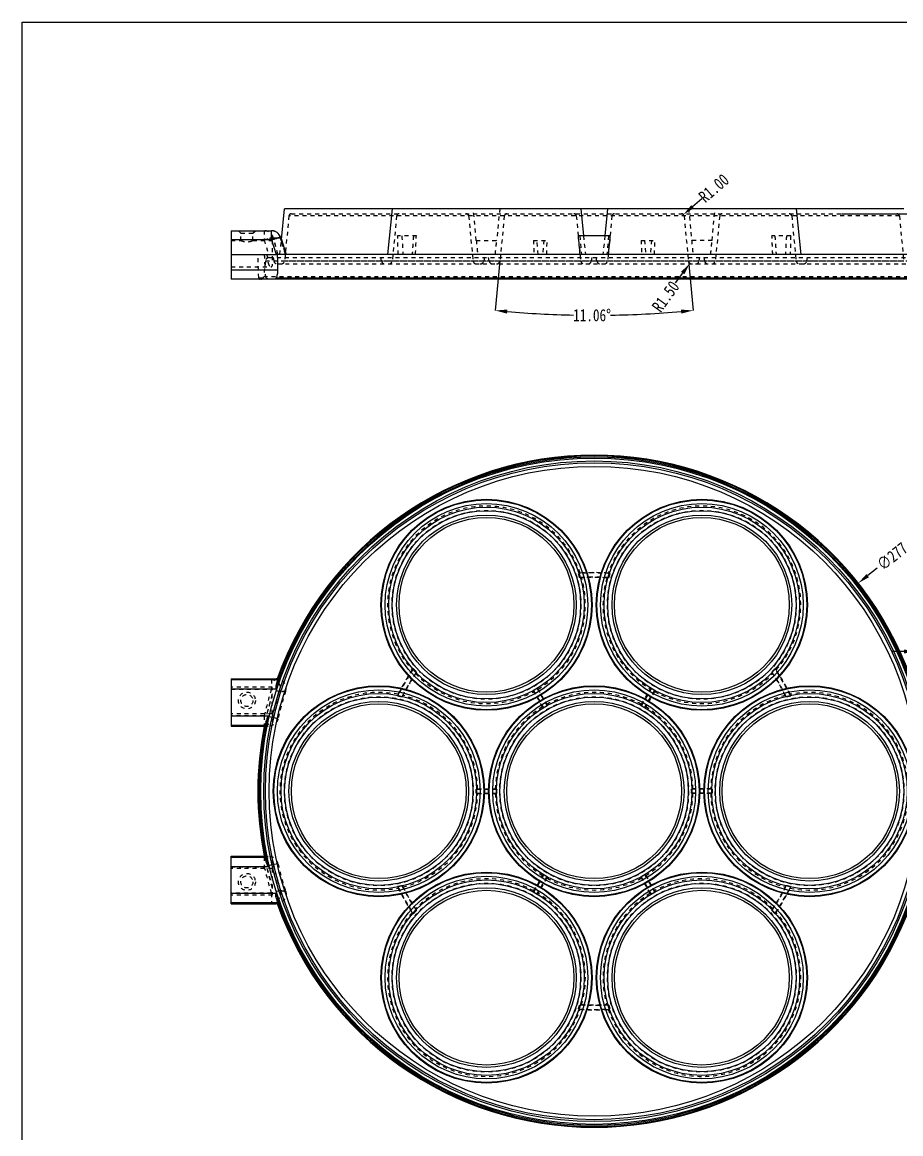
# Model space of a CAD drawing. Header units: millimetres. Extents: x -2414 to 10498, y -2238 to 649.
# Drawn here: x 872.4 to 1235.4, y -41.3 to 418.3 of the extents above; entities that cross this region are included whole.
import ezdxf

# ---------------------------------------------------------------- set-up
doc = ezdxf.new("R2010")
doc.units = ezdxf.units.MM
doc.header["$LTSCALE"] = 16.335
doc.header["$PDMODE"] = 3
doc.header["$PDSIZE"] = 0.3125
doc.linetypes.add('HIDDEN', pattern=[0.2, 0.1, -0.1])
doc.layers.get('0').update_dxf_attribs({"linetype": 'CONTINUOUS'})
doc.layers.get('Defpoints').update_dxf_attribs({"linetype": 'CONTINUOUS'})
doc.layers.add('DEFAULT_2', color=8, linetype='HIDDEN')
doc.styles.get("Standard").update_dxf_attribs({"font": 'txt', "width": 0.8})
doc.dimstyles.new('01', dxfattribs={"dimtxt": 5, "dimasz": 5, "dimexe": 0, "dimexo": 0, "dimgap": 0, "dimtad": 0, "dimzin": 0, "dimdsep": 46, "dimtxsty": 'Standard', "dimcen": 0, "dimclrd": 4, "dimclre": 4, "dimclrt": 6, "dimazin": 0, "dimtfac": 1, "dimtofl": 0, "dimtmove": 0, "dimatfit": 3, "dimfxl": 0, "dimtolj": 1, "dimtzin": 0, "dimarcsym": 0})

# ---------------------------------------------------------------- blocks, each defined once
blk = doc.blocks.new('*D62')
at = {"color": 4, "linetype": 'ByBlock', "lineweight": -2, "transparency": 16777216}
blk.add_line((1225.69, 192.59), (1221.77, 189.5), dxfattribs=at)
at = {"color": 4, "linetype": 'ByBlock', "transparency": 16777216}
blk.add_solid([(1221.25, 190.15), (1222.28, 188.84), (1217.84, 186.4)], dxfattribs=at)
at = {"layer": 'Defpoints', "color": 0, "linetype": 'ByBlock', "transparency": 16777216}
for p in [(1217.84, 186.4), (999.58, 14.33)]:
    blk.add_point(p, dxfattribs=at)
at = {"color": 6, "linetype": 'ByBlock', "transparency": 16777216, "insert": (1235.11, 200.02), "char_height": 5, "attachment_point": 5, "rotation": 38.2529}
blk.add_mtext('\\A1;∅277.93', dxfattribs=at)
blk = doc.blocks.new('*D162')
at = {"color": 4, "linetype": 'ByBlock', "lineweight": -2, "transparency": 16777216}
for p, q in [((1269.51, 344.13), (1269.51, 349.13)), ((1210.89, 339.13), (1269.51, 339.13)), ((1258.71, 312.13), (1269.51, 312.13)), ((1269.51, 307.13), (1269.51, 302.13))]:
    blk.add_line(p, q, dxfattribs=at)
at = {"color": 4, "linetype": 'ByBlock', "transparency": 16777216}
for points in [[(1268.68, 344.13), (1270.35, 344.13), (1269.51, 339.13)], [(1268.68, 307.13), (1270.35, 307.13), (1269.51, 312.13)]]:
    blk.add_solid(points, dxfattribs=at)
at = {"layer": 'Defpoints', "color": 0, "linetype": 'ByBlock', "transparency": 16777216}
for p in [(1210.89, 339.13), (1258.71, 312.13), (1269.51, 312.13)]:
    blk.add_point(p, dxfattribs=at)
at = {"color": 6, "linetype": 'ByBlock', "transparency": 16777216, "insert": (1269.51, 321.72), "char_height": 5, "attachment_point": 5, "rotation": 90}
blk.add_mtext('\\A1;27.00', dxfattribs=at)
blk = doc.blocks.new('*D177')
at = {"color": 4, "linetype": 'ByBlock', "lineweight": -2, "transparency": 16777216}
for p, q in [((1069.79, 319.73), (1067.8, 299.13)), ((1147.63, 319.73), (1149.62, 299.13))]:
    blk.add_line(p, q, dxfattribs=at)
for start, end in [(265.1456, 268.8506), (270.9197, 274.8544)]:
    blk.add_arc((1108.71, 721.77), 424.61, start, end, dxfattribs=at)
at = {"color": 4, "linetype": 'ByBlock', "transparency": 16777216}
for points in [[(1072.7, 297.85), (1072.86, 299.51), (1067.8, 299.13)], [(1144.57, 299.51), (1144.72, 297.85), (1149.62, 299.13)]]:
    blk.add_solid(points, dxfattribs=at)
at = {"layer": 'Defpoints', "color": 0, "linetype": 'ByBlock', "transparency": 16777216}
for p in [(1071.58, 338.22), (1145.84, 338.22), (1069.79, 319.73), (1147.63, 319.73), (1122.37, 297.38)]:
    blk.add_point(p, dxfattribs=at)
at = {"color": 6, "linetype": 'ByBlock', "transparency": 16777216, "insert": (1107.86, 297.16), "char_height": 5, "attachment_point": 5, "rotation": 359.8851}
blk.add_mtext('\\A1;11.06\\M+5A1E3', dxfattribs=at)
blk = doc.blocks.new('*D178')
at = {"color": 4, "linetype": 'ByBlock', "lineweight": -2, "transparency": 16777216}
blk.add_line((1142.37, 310.57), (1145.31, 314.61), dxfattribs=at)
at = {"color": 4, "linetype": 'ByBlock', "transparency": 16777216}
blk.add_solid([(1144.63, 315.1), (1145.98, 314.13), (1148.24, 318.66)], dxfattribs=at)
at = {"layer": 'Defpoints', "color": 0, "linetype": 'ByBlock', "transparency": 16777216}
for p in [(1148.24, 318.66), (1149.12, 319.88)]:
    blk.add_point(p, dxfattribs=at)
at = {"color": 6, "linetype": 'ByBlock', "transparency": 16777216, "insert": (1138.26, 304.9), "char_height": 5, "attachment_point": 5, "rotation": 54.046}
blk.add_mtext('\\A1;R1.50', dxfattribs=at)
blk = doc.blocks.new('*D179')
at = {"color": 4, "linetype": 'ByBlock', "lineweight": -2, "transparency": 16777216}
blk.add_line((1153.15, 345.34), (1149.37, 342.06), dxfattribs=at)
at = {"color": 4, "linetype": 'ByBlock', "transparency": 16777216}
blk.add_solid([(1148.83, 342.69), (1149.92, 341.43), (1145.6, 338.78)], dxfattribs=at)
at = {"layer": 'Defpoints', "color": 0, "linetype": 'ByBlock', "transparency": 16777216}
for p in [(1144.84, 338.13), (1145.6, 338.78)]:
    blk.add_point(p, dxfattribs=at)
at = {"color": 6, "linetype": 'ByBlock', "transparency": 16777216, "insert": (1158.18, 349.71), "char_height": 5, "attachment_point": 5, "rotation": 40.9915}
blk.add_mtext('\\A1;R1.00', dxfattribs=at)
blk = doc.blocks.new('*D183')
at = {"color": 4, "linetype": 'ByBlock', "lineweight": -2, "transparency": 16777216}
for p, q in [((1236.71, 158.13), (1231.71, 158.13)), ((1241.71, 143.36), (1241.71, 158.13)), ((1258.71, 140.45), (1258.71, 158.13)), ((1263.71, 158.13), (1268.71, 158.13))]:
    blk.add_line(p, q, dxfattribs=at)
at = {"color": 4, "linetype": 'ByBlock', "transparency": 16777216}
for points in [[(1236.71, 158.96), (1236.71, 157.29), (1241.71, 158.13)], [(1263.71, 158.96), (1263.71, 157.29), (1258.71, 158.13)]]:
    blk.add_solid(points, dxfattribs=at)
at = {"layer": 'Defpoints', "color": 0, "linetype": 'ByBlock', "transparency": 16777216}
for p in [(1241.71, 158.13), (1241.71, 143.36), (1258.71, 140.45)]:
    blk.add_point(p, dxfattribs=at)
at = {"color": 6, "linetype": 'ByBlock', "transparency": 16777216, "insert": (1250.75, 158.13), "char_height": 5, "attachment_point": 5}
blk.add_mtext('\\A1;17.00', dxfattribs=at)

msp = doc.modelspace()

# ---------------------------------------------------------------- linework, layer by layer
at = {"color": 7, "linetype": 'Continuous'}
for p, q in [((979.448, 328.444), (980.684, 341.216)), ((1236.74, 341.216), (980.684, 341.216)), ((1025.184, 341.216), (1023.355, 322.326)), ((1103.24, 341.216), (1104.33, 329.956)), ((1114.184, 341.216), (1113.094, 329.956)), ((1192.24, 341.216), (1194.068, 322.326)), ((958.712, 332.126), (958.712, 312.126)), ((958.712, 332.126), (975.352, 332.126)), ((975.352, 328.335), (975.352, 332.126)), ((975.352, 328.335), (958.712, 328.335)), ((975.352, 328.335), (977.261, 322.326)), ((979.163, 329.338), (981.393, 322.326)), ((1115.235, 329.956), (1102.189, 329.956)), ((958.712, 322.326), (977.261, 322.326)), ((1239.675, 322.326), (977.748, 322.326)), ((977.748, 322.326), (977.762, 322.12)), ((958.712, 315.917), (977.877, 315.917)), ((977.28, 312.609), (1240.144, 312.609)), ((1258.712, 312.126), (958.712, 312.126)), ((958.712, 146.864), (958.712, 127.264)), ((958.712, 146.864), (977.261, 146.864)), ((958.712, 146.528), (977.877, 146.528)), ((977.181, 142.533), (958.712, 142.533)), ((958.712, 131.594), (974.163, 131.594)), ((972.671, 127.6), (958.712, 127.6)), ((958.712, 127.264), (972.376, 127.264)), ((958.712, 53.864), (958.712, 73.464)), ((958.712, 73.464), (972.376, 73.464)), ((958.712, 73.128), (972.671, 73.128)), ((974.163, 69.133), (958.712, 69.133)), ((958.712, 58.194), (977.181, 58.194)), ((977.877, 54.2), (958.712, 54.2)), ((958.712, 53.864), (977.261, 53.864))]:
    msp.add_line(p, q, dxfattribs=at)
msp.add_lwpolyline([(872.368, 418.327), (1462.194, 418.327), (1462.194, -151.968), (872.368, -151.968)], close=True)
for centre, radius in [((1108.712, 100.364), 137.755), ((1108.712, 100.364), 136.563), ((1108.712, 100.364), 135.822), ((1108.712, 100.364), 134.331), ((1064.212, 177.44), 43.615), ((1064.212, 177.44), 43.366), ((1153.212, 177.44), 43.615), ((1153.212, 177.44), 43.366), ((1064.212, 177.44), 41.889), ((1064.212, 177.44), 40.41), ((1064.212, 177.44), 38.917), ((1153.212, 177.44), 41.889), ((1153.212, 177.44), 40.41), ((1153.212, 177.44), 38.917), ((1064.212, 177.44), 37.127), ((1064.212, 177.44), 36.132), ((1153.212, 177.44), 37.127), ((1153.212, 177.44), 36.132), ((1019.712, 100.364), 43.615), ((1019.712, 100.364), 43.366), ((1108.712, 100.364), 43.615), ((1108.712, 100.364), 43.366), ((1197.712, 100.364), 43.615), ((1197.712, 100.364), 43.366), ((1019.712, 100.364), 41.889), ((1019.712, 100.364), 40.41), ((1019.712, 100.364), 38.917), ((1108.712, 100.364), 41.889), ((1108.712, 100.364), 40.41), ((1108.712, 100.364), 38.917), ((1197.712, 100.364), 41.889), ((1197.712, 100.364), 40.41), ((1197.712, 100.364), 38.917), ((1019.712, 100.364), 37.127), ((1019.712, 100.364), 36.132), ((1108.712, 100.364), 37.127), ((1108.712, 100.364), 36.132), ((1197.712, 100.364), 37.127), ((1197.712, 100.364), 36.132), ((1064.212, 23.288), 43.615), ((1064.212, 23.288), 43.366), ((1064.212, 23.288), 41.889), ((1153.212, 23.288), 43.615), ((1153.212, 23.288), 43.366), ((1153.212, 23.288), 41.889), ((1064.212, 23.288), 40.41), ((1064.212, 23.288), 38.917), ((1064.212, 23.288), 37.127), ((1153.212, 23.288), 40.41), ((1153.212, 23.288), 38.917), ((1153.212, 23.288), 37.127), ((1064.212, 23.288), 36.132), ((1153.212, 23.288), 36.132)]:
    msp.add_circle(centre, radius, dxfattribs=at)
for centre, radius, start, end in [((975.351, 328.126), 4, 17.63566, 89.99953), ((1108.712, 100.364), 138.965, 19.53744, 160.46256), ((1108.712, 100.364), 138.125, 17.77616, 162.22384), ((1108.712, 100.364), 138.625, 18.53826, 161.46174), ((1108.712, 100.364), 138.625, 167.78695, 192.21305), ((1108.712, 100.364), 138.125, 166.93233, 193.06767), ((1108.712, 100.364), 138.965, 168.83853, 191.16147), ((1108.712, 100.364), 138.125, 197.77616, 342.22384), ((1108.712, 100.364), 138.625, 198.53826, 341.46174), ((1108.712, 100.364), 138.965, 199.53744, 340.46256)]:
    msp.add_arc(centre, radius, start, end, dxfattribs=at)
for centre, major_axis, ratio, start_param, end_param in [((1108.712, 1904.254), (0, 3705.684), 0.0390783, -4.2712741, -4.269422), ((1108.712, 229.769), (0, 194.207), 0.7456588, -4.2712741, -4.269422), ((1108.712, -87.654), (0, 282.17), 0.7456588, 0.7030855, 0.7049246), ((1108.712, 288.382), (0, 282.17), 0.7456588, -3.8465172, -3.8446781), ((1108.712, -29.042), (0, 194.207), 0.7456588, 1.1278294, 1.1296814)]:
    msp.add_ellipse(centre, major_axis=major_axis, ratio=ratio, start_param=start_param, end_param=end_param, dxfattribs=at)
for points, knots in [([(975.352, 328.335), (975.596, 328.413), (976.077, 328.563), (976.777, 328.773), (977.423, 328.959), (977.991, 329.114), (978.406, 329.219), (978.683, 329.283), (978.845, 329.316), (978.973, 329.339), (979.07, 329.35), (979.126, 329.353), (979.161, 329.344), (979.164, 329.336)], [0, 0, 0, 0, 0.1949021, 0.3821865, 0.5542478, 0.7049485, 0.8286858, 0.8789253, 0.9208124, 0.9539405, 0.9780643, 0.9931656, 1, 1, 1, 1]), ([(977.28, 312.609), (977.242, 312.543), (977.187, 312.429), (977.154, 312.267), (977.149, 312.182), (977.168, 312.126), (977.181, 312.126)], [0, 0, 0, 0, 0.441112, 0.7452396, 0.9260221, 1, 1, 1, 1]), ([(977.877, 315.917), (977.889, 315.267), (977.832, 314.341), (977.569, 313.241), (977.386, 312.792), (977.28, 312.609)], [0, 0, 0, 0, 0.5752187, 0.8121606, 1, 1, 1, 1]), ([(977.28, 144.438), (977.187, 144.144), (977.133, 143.497), (977.164, 142.862), (977.181, 142.533)], [0, 0, 0, 0, 0.4840562, 1, 1, 1, 1]), ([(977.762, 146.853), (977.724, 146.854), (977.557, 146.86), (977.39, 146.864), (977.261, 146.864)], [0, 0, 0, 0, 0.2278782, 1, 1, 1, 1]), ([(977.877, 146.528), (977.879, 146.521), (977.878, 146.5), (977.871, 146.438), (977.844, 146.319), (977.795, 146.132), (977.725, 145.885), (977.636, 145.586), (977.487, 145.097), (977.365, 144.709), (977.28, 144.438)], [0, 0, 0, 0, 0.0101212, 0.0279752, 0.0872017, 0.1770271, 0.2954365, 0.4399964, 0.6078349, 1, 1, 1, 1]), ([(973.224, 129.69), (973.159, 129.416), (973.067, 129.025), (972.946, 128.535), (972.87, 128.236), (972.804, 127.991), (972.752, 127.804), (972.709, 127.681), (972.685, 127.617), (972.671, 127.6)], [0, 0, 0, 0, 0.3901707, 0.556582, 0.6998628, 0.8176312, 0.9078731, 0.9689247, 1, 1, 1, 1]), ([(974.163, 131.594), (973.977, 131.281), (973.7, 130.815), (973.384, 130.179), (973.263, 129.853), (973.224, 129.69)], [0, 0, 0, 0, 0.5136809, 0.7628288, 1, 1, 1, 1]), ([(973.224, 71.038), (973.159, 71.312), (973.067, 71.702), (972.946, 72.193), (972.87, 72.492), (972.805, 72.736), (972.752, 72.924), (972.709, 73.046), (972.685, 73.111), (972.671, 73.128)], [0, 0, 0, 0, 0.3901016, 0.5564818, 0.6997748, 0.8175657, 0.9078298, 0.9689067, 1, 1, 1, 1]), ([(974.163, 69.133), (973.977, 69.447), (973.699, 69.913), (973.384, 70.549), (973.263, 70.874), (973.224, 71.038)], [0, 0, 0, 0, 0.5136806, 0.7628288, 1, 1, 1, 1]), ([(977.28, 56.29), (977.187, 56.584), (977.133, 57.231), (977.164, 57.866), (977.181, 58.194)], [0, 0, 0, 0, 0.4840504, 1, 1, 1, 1]), ([(977.28, 56.29), (977.365, 56.018), (977.487, 55.631), (977.636, 55.142), (977.725, 54.842), (977.795, 54.596), (977.844, 54.409), (977.871, 54.29), (977.878, 54.228), (977.879, 54.207), (977.877, 54.2)], [0, 0, 0, 0, 0.3921578, 0.5599924, 0.7045525, 0.8229649, 0.9127943, 0.972023, 0.9898783, 1, 1, 1, 1]), ([(977.762, 53.875), (977.724, 53.873), (977.557, 53.867), (977.39, 53.864), (977.261, 53.864)], [0, 0, 0, 0, 0.2278773, 1, 1, 1, 1])]:
    msp.add_open_spline(points, degree=3, knots=knots, dxfattribs=at)
for points in [[(1102.907, 322.326), (1102.667, 324.869), (1102.428, 327.413), (1102.189, 329.956)], [(1115.235, 329.956), (1114.996, 327.413), (1114.756, 324.869), (1114.517, 322.326)], [(977.427, 322.299), (977.374, 322.316), (977.317, 322.326), (977.261, 322.326)], [(977.762, 322.12), (977.66, 322.195), (977.548, 322.262), (977.427, 322.299)]]:
    msp.add_open_spline(points, degree=3, dxfattribs=at)
at = {"layer": 'DEFAULT_2', "color": 8, "linetype": 'HIDDEN'}
for p, q in [((1060.007, 328.126), (1058.74, 341.216)), ((1069.684, 341.216), (1068.417, 328.126)), ((1147.74, 341.216), (1149.007, 328.126)), ((1157.417, 328.126), (1158.684, 341.216)), ((982.584, 338.222), (980.795, 319.731)), ((1234.839, 338.222), (982.584, 338.222)), ((983.58, 339.126), (1233.844, 339.126)), ((1027.084, 338.222), (1025.295, 319.731)), ((1056.839, 338.222), (1058.629, 319.731)), ((1071.584, 338.222), (1069.795, 319.731)), ((1101.339, 338.222), (1103.129, 319.731)), ((1116.084, 338.222), (1114.295, 319.731)), ((1145.839, 338.222), (1147.629, 319.731)), ((1160.584, 338.222), (1158.795, 319.731)), ((1190.339, 338.222), (1192.129, 319.731)), ((1234.839, 338.222), (1236.629, 319.731)), ((962.712, 331.126), (961.712, 332.126)), ((962.712, 328.126), (962.712, 331.126)), ((962.712, 331.126), (967.712, 331.126)), ((967.712, 331.126), (968.712, 332.126)), ((967.712, 328.126), (967.712, 331.126)), ((972.363, 332.126), (972.363, 328.335)), ((958.712, 328.126), (962.712, 328.126)), ((967.712, 328.126), (975.712, 328.126)), ((972.363, 328.335), (974.059, 322.326)), ((975.712, 328.125), (975.712, 317.586)), ((978.058, 322.326), (976.111, 329.229)), ((976.111, 329.229), (979.017, 329.229)), ((978.036, 322.407), (976.111, 329.229)), ((978.855, 322.326), (979.448, 328.444)), ((979.164, 329.336), (979.017, 329.229)), ((979.017, 329.229), (979.405, 328.004)), ((1035.23, 329.956), (1027.503, 329.956)), ((1059.999, 328.126), (1068.425, 328.126)), ((1083.655, 328.126), (1089.268, 328.126)), ((1083.655, 328.126), (1083.759, 322.326)), ((1085.509, 322.326), (1085.055, 328.126)), ((1087.869, 328.126), (1087.415, 322.326)), ((1089.165, 322.326), (1089.268, 328.126)), ((1102.726, 329.956), (1103.518, 322.326)), ((1104.33, 329.956), (1105.068, 322.326)), ((1113.094, 329.956), (1112.355, 322.326)), ((1114.698, 329.956), (1113.905, 322.326)), ((1128.155, 328.126), (1133.768, 328.126)), ((1128.155, 328.126), (1128.259, 322.326)), ((1129.555, 328.126), (1130.009, 322.326)), ((1132.369, 328.126), (1131.915, 322.326)), ((1133.665, 322.326), (1133.768, 328.126)), ((1157.425, 328.126), (1148.999, 328.126)), ((1189.92, 329.956), (1182.194, 329.956)), ((970.087, 312.609), (969.747, 322.326)), ((977.748, 322.326), (977.261, 322.326)), ((978.058, 322.326), (978.036, 322.407)), ((972.89, 319.696), (972.149, 313.19)), ((972.89, 319.696), (1244.534, 319.696)), ((974.382, 321.026), (1243.043, 321.026)), ((976.097, 321.026), (976.346, 319.616)), ((976.346, 319.616), (1241.078, 319.616)), ((977.823, 318.376), (1239.601, 318.376)), ((980.795, 319.731), (1236.629, 319.731)), ((1020.846, 319.616), (1020.597, 321.026)), ((1063.327, 321.026), (1063.078, 319.616)), ((1065.346, 319.616), (1065.097, 321.026)), ((1107.578, 319.616), (1107.827, 321.026)), ((1109.846, 319.616), (1109.597, 321.026)), ((1152.078, 319.616), (1152.327, 321.026)), ((1154.097, 321.026), (1154.346, 319.616)), ((1196.578, 319.616), (1196.827, 321.026)), ((958.712, 317.126), (975.091, 317.126)), ((970.087, 312.609), (973.224, 312.609)), ((972.149, 313.19), (1245.275, 313.19)), ((975.352, 146.549), (958.712, 146.549)), ((975.712, 143.364), (958.712, 143.364)), ((958.712, 142.554), (975.352, 142.554)), ((975.352, 146.549), (977.261, 146.864)), ((975.352, 146.549), (975.352, 142.554)), ((979.017, 141.395), (975.352, 142.554)), ((975.712, 132.364), (975.712, 143.364)), ((1085.055, 142.955), (1089.268, 135.657)), ((1085.055, 142.955), (1085.509, 142.573)), ((1085.509, 142.573), (1089.165, 136.241)), ((1132.369, 142.955), (1128.155, 135.657)), ((1128.259, 136.241), (1131.915, 142.573)), ((1131.915, 142.573), (1132.369, 142.955)), ((1087.869, 134.849), (1083.655, 142.147)), ((1083.759, 141.563), (1083.655, 142.147)), ((1087.415, 135.23), (1083.759, 141.563)), ((1129.555, 134.849), (1133.768, 142.147)), ((1133.665, 141.563), (1130.009, 135.23)), ((1133.768, 142.147), (1133.665, 141.563)), ((1087.869, 134.849), (1087.415, 135.23)), ((1089.165, 136.241), (1089.268, 135.657)), ((1128.155, 135.657), (1128.259, 136.241)), ((1130.009, 135.23), (1129.555, 134.849)), ((975.712, 132.364), (958.712, 132.364)), ((972.363, 131.573), (958.712, 131.573)), ((972.363, 131.573), (972.363, 127.579)), ((976.111, 130.715), (972.363, 131.573)), ((978.058, 130.351), (976.111, 130.715)), ((958.712, 127.579), (972.363, 127.579)), ((974.059, 127.264), (972.363, 127.579)), ((972.376, 127.264), (974.059, 127.264)), ((1059.999, 101.172), (1060.556, 101.374)), ((1059.999, 101.172), (1068.425, 101.172)), ((1060.556, 101.374), (1067.868, 101.374)), ((1067.868, 101.374), (1068.425, 101.172)), ((1148.999, 101.172), (1149.556, 101.374)), ((1157.425, 101.172), (1148.999, 101.172)), ((1156.868, 101.374), (1149.556, 101.374)), ((1156.868, 101.374), (1157.425, 101.172)), ((1059.999, 99.556), (1068.425, 99.556)), ((1060.556, 99.353), (1059.999, 99.556)), ((1060.556, 99.353), (1067.868, 99.353)), ((1068.425, 99.556), (1067.868, 99.353)), ((1157.425, 99.556), (1148.999, 99.556)), ((1149.556, 99.353), (1148.999, 99.556)), ((1156.868, 99.353), (1149.556, 99.353)), ((1157.425, 99.556), (1156.868, 99.353)), ((972.363, 73.149), (958.712, 73.149)), ((958.712, 69.154), (972.363, 69.154)), ((972.363, 73.149), (974.059, 73.464)), ((972.363, 73.149), (972.363, 69.154)), ((976.111, 70.012), (972.363, 69.154)), ((972.376, 73.464), (974.059, 73.464)), ((978.058, 70.376), (976.111, 70.012)), ((975.712, 68.356), (958.712, 68.364)), ((975.712, 68.356), (975.712, 57.364)), ((1087.869, 65.878), (1083.655, 58.581)), ((1083.759, 59.165), (1087.415, 65.497)), ((1085.055, 57.773), (1089.268, 65.07)), ((1089.165, 64.487), (1085.509, 58.154)), ((1087.415, 65.497), (1087.869, 65.878)), ((1089.268, 65.07), (1089.165, 64.487)), ((1132.369, 57.773), (1128.155, 65.07)), ((1128.259, 64.487), (1128.155, 65.07)), ((1131.915, 58.154), (1128.259, 64.487)), ((1129.555, 65.878), (1133.768, 58.581)), ((1129.555, 65.878), (1130.009, 65.497)), ((1130.009, 65.497), (1133.665, 59.165)), ((975.352, 58.173), (958.712, 58.173)), ((975.712, 57.364), (958.712, 57.364)), ((979.017, 59.333), (975.352, 58.173)), ((975.352, 58.173), (975.352, 54.179)), ((1083.655, 58.581), (1083.759, 59.165)), ((1085.509, 58.154), (1085.055, 57.773)), ((1132.369, 57.773), (1131.915, 58.154)), ((1133.665, 59.165), (1133.768, 58.581)), ((958.712, 54.179), (975.352, 54.179)), ((977.261, 53.864), (975.352, 54.179))]:
    msp.add_line(p, q, dxfattribs=at)
for centre, radius in [((1064.212, 177.44), 39.028), ((1153.212, 177.44), 39.028), ((965.212, 137.864), 3.5), ((965.212, 137.864), 2.5), ((1019.712, 100.364), 39.028), ((1108.712, 100.364), 39.028), ((1197.712, 100.364), 39.028), ((965.212, 62.864), 3.5), ((965.212, 62.864), 2.5), ((1064.212, 23.288), 39.028), ((1153.212, 23.288), 39.028)]:
    msp.add_circle(centre, radius, dxfattribs=at)
for centre, radius, start, end in [((983.58, 338.126), 1, 90, 174.47094), ((1028.08, 338.126), 1, 90, 174.47094), ((1055.844, 338.126), 1, 5.52906, 90), ((1072.58, 338.126), 1, 90, 174.47094), ((1100.344, 338.126), 1, 5.52906, 90), ((1117.08, 338.126), 1, 90, 174.47094), ((1144.844, 338.126), 1, 5.52906, 90), ((1161.58, 338.126), 1, 90, 174.47094), ((1189.344, 338.126), 1, 5.52906, 90), ((1233.844, 338.126), 1, 5.52906, 90), ((975.349, 328.107), 4.019, 75.66033, 89.96509), ((975.347, 328.453), 3.673, 70.60238, 89.92708), ((974.38, 319.526), 1.5, 90, 173.5), ((977.823, 319.876), 1.5, 190, 270), ((979.301, 319.876), 1.5, 270, 354.47094), ((1022.323, 319.876), 1.5, 190, 270), ((1023.801, 319.876), 1.5, 270, 354.47094), ((1060.122, 319.876), 1.5, 185.52906, 270), ((1061.601, 319.876), 1.5, 270, 350), ((1066.823, 319.876), 1.5, 190, 270), ((1068.301, 319.876), 1.5, 270, 354.47094), ((1104.622, 319.876), 1.5, 185.52906, 270), ((1106.101, 319.876), 1.5, 270, 350), ((1111.323, 319.876), 1.5, 190, 270), ((1112.801, 319.876), 1.5, 270, 354.47094), ((1149.122, 319.876), 1.5, 185.52906, 270), ((1150.601, 319.876), 1.5, 270, 350), ((1155.823, 319.876), 1.5, 190, 270), ((1157.301, 319.876), 1.5, 270, 354.47094), ((1193.622, 319.876), 1.5, 185.52906, 270), ((1195.101, 319.876), 1.5, 270, 350), ((970.586, 312.626), 0.5, 182, 270), ((970.956, 313.326), 1.2, 270, 353.5), ((1064.212, 177.44), 40.856, 18.71932, 221.28068), ((1153.212, 177.44), 40.856, 318.71932, 161.28068), ((1064.212, 177.44), 40.856, 301.41721, 15.83153), ((1108.712, 100.364), 90.242, 85.85492, 94.14508), ((1124.909, 102.543), 90.718, 104.03595, 104.50387), ((1064.212, 177.44), 40.118, 16.25471, 18.8014), ((1108.712, 100.364), 88.508, 86.12208, 93.87792), ((1093.646, 98.44), 90.686, 83.75016, 84.2536), ((1108.712, 100.364), 90.375, 86.3173, 93.6827), ((1108.712, 100.364), 88.375, 86.63103, 93.36897), ((1153.212, 177.44), 40.856, 164.16847, 238.58279), ((1123.778, 98.44), 90.686, 95.7464, 96.24984), ((1092.515, 102.543), 90.718, 75.49613, 75.96405), ((1153.212, 177.44), 40.118, 161.1986, 163.74529), ((1108.712, 100.364), 90.242, 145.85492, 154.14508), ((1108.712, 100.364), 90.375, 146.3173, 153.6827), ((1108.712, 100.364), 88.508, 146.12208, 153.87792), ((1108.712, 100.364), 88.375, 146.63103, 153.36897), ((1098.726, 87.426), 90.718, 135.49613, 135.96405), ((1064.212, 177.44), 40.118, 221.1986, 223.74529), ((1117.911, 112.449), 90.686, 155.7464, 156.24984), ((1064.212, 177.44), 40.856, 224.16847, 298.58279), ((1153.212, 177.44), 40.856, 241.41721, 315.83153), ((1153.212, 177.44), 40.118, 316.25471, 318.8014), ((1099.512, 112.449), 90.686, 23.75016, 24.2536), ((1108.712, 100.364), 88.508, 26.12208, 33.87792), ((1108.712, 100.364), 88.375, 26.63103, 33.36897), ((1118.697, 87.426), 90.718, 44.03595, 44.50387), ((1108.712, 100.364), 90.242, 25.85492, 34.14508), ((1108.712, 100.364), 90.375, 26.3173, 33.6827), ((1108.712, 100.364), 139.875, 162.44444, 167.10741), ((979.302, 145.571), 2.003, 140.23156, 140.83524), ((1064.212, 177.44), 40.295, 298.85111, 301.14889), ((1153.212, 177.44), 40.295, 238.85111, 241.14889), ((1108.712, 100.364), 138.965, 163.15235, 166.68329), ((1108.712, 100.364), 136.03, 162.44444, 167.10741), ((1108.712, 100.364), 134.051, 162.02613, 167.07336), ((1019.712, 100.364), 40.856, 78.71932, 281.28068), ((1114.923, 115.48), 90.718, 164.03595, 164.50387), ((1019.712, 100.364), 40.118, 76.25471, 78.8014), ((1102.845, 86.354), 90.686, 143.75016, 144.2536), ((1019.712, 100.364), 40.856, 1.41721, 75.83153), ((1108.712, 100.364), 40.856, 61.41721, 118.58279), ((1197.712, 100.364), 40.856, 104.16847, 178.58279), ((1114.578, 86.354), 90.686, 35.7464, 36.24984), ((1197.712, 100.364), 40.118, 101.1986, 103.74529), ((1197.712, 100.364), 40.856, 258.71932, 101.28068), ((1102.5, 115.48), 90.718, 15.49613, 15.96405), ((1108.712, 100.364), 40.856, 121.41721, 178.58279), ((1108.712, 100.364), 40.295, 118.85111, 121.14889), ((1108.712, 100.364), 40.295, 58.85111, 61.14889), ((1108.712, 100.364), 40.856, 1.41721, 58.58279), ((1019.712, 100.364), 40.295, 358.85111, 1.14889), ((1108.712, 100.364), 40.295, 178.85111, 181.14889), ((1108.712, 100.364), 40.295, 358.85111, 1.14889), ((1197.712, 100.364), 40.295, 178.85111, 181.14889), ((1019.712, 100.364), 40.856, 284.16847, 358.58279), ((1108.712, 100.364), 40.856, 181.41721, 238.58279), ((1108.712, 100.364), 40.856, 301.41721, 358.58279), ((1197.712, 100.364), 40.856, 181.41721, 255.83153), ((1108.712, 100.364), 139.875, 192.89259, 197.55556), ((1108.712, 100.364), 136.03, 192.89259, 197.55556), ((1108.712, 100.364), 134.051, 192.92664, 197.97387), ((1108.712, 100.364), 138.965, 193.31671, 196.84765), ((1108.712, 100.364), 40.295, 238.85111, 241.14889), ((1108.712, 100.364), 40.856, 241.41721, 298.58279), ((1108.712, 100.364), 40.295, 298.85111, 301.14889), ((1019.712, 100.364), 40.118, 281.1986, 283.74529), ((1114.923, 85.247), 90.718, 195.49613, 195.96405), ((1108.712, 100.364), 90.242, 205.85492, 214.14508), ((1108.712, 100.364), 90.375, 206.3173, 213.6827), ((1102.845, 114.373), 90.686, 215.7464, 216.24984), ((1108.712, 100.364), 88.508, 206.12208, 213.87792), ((1108.712, 100.364), 88.375, 206.63103, 213.36897), ((1064.212, 23.288), 40.856, 61.41721, 135.83153), ((1153.212, 23.288), 40.856, 44.16847, 118.58279), ((1108.712, 100.364), 88.508, 326.12208, 333.87792), ((1108.712, 100.364), 88.375, 326.63103, 333.36897), ((1108.712, 100.364), 90.242, 325.85492, 334.14508), ((1108.712, 100.364), 90.375, 326.3173, 333.6827), ((1114.578, 114.373), 90.686, 323.75016, 324.2536), ((1197.712, 100.364), 40.118, 256.25471, 258.8014), ((1102.5, 85.247), 90.718, 344.03595, 344.50387), ((1064.212, 23.288), 40.295, 58.85111, 61.14889), ((1064.212, 23.288), 40.856, 344.16847, 58.58279), ((1153.212, 23.288), 40.856, 121.41721, 195.83153), ((1153.212, 23.288), 40.295, 118.85111, 121.14889), ((979.302, 55.156), 2.003, 219.16476, 219.76844), ((1064.212, 23.288), 40.118, 136.25471, 138.8014), ((1117.911, 88.279), 90.686, 203.75016, 204.2536), ((1099.512, 88.279), 90.686, 335.7464, 336.24984), ((1153.212, 23.288), 40.118, 41.1986, 43.74529), ((1064.212, 23.288), 40.856, 138.71932, 341.28068), ((1098.726, 113.301), 90.718, 224.03595, 224.50387), ((1153.212, 23.288), 40.856, 198.71932, 41.28068), ((1118.697, 113.301), 90.718, 315.49613, 315.96405), ((1064.212, 23.288), 40.118, 341.1986, 343.74529), ((1124.909, 98.185), 90.718, 255.49613, 255.96405), ((1108.712, 100.364), 90.242, 265.85492, 274.14508), ((1093.646, 102.288), 90.686, 275.7464, 276.24984), ((1108.712, 100.364), 88.508, 266.12208, 273.87792), ((1108.712, 100.364), 90.375, 266.3173, 273.6827), ((1108.712, 100.364), 88.375, 266.63103, 273.36897), ((1123.778, 102.288), 90.686, 263.75016, 264.2536), ((1092.515, 98.185), 90.718, 284.03595, 284.50387), ((1153.212, 23.288), 40.118, 196.25471, 198.8014)]:
    msp.add_arc(centre, radius, start, end, dxfattribs=at)
msp.add_ellipse((1108.712, 4423.207), major_axis=(0, 5384.133), ratio=0.0390783, start_param=-3.8465172, end_param=-3.8446781, dxfattribs=at)
for points, knots in [([(976.111, 329.229), (975.996, 329.639), (975.635, 330.428), (974.755, 331.373), (973.626, 331.985), (972.781, 332.126), (972.363, 332.126)], [0, 0, 0, 0, 0.2527033, 0.5035191, 0.7523765, 1, 1, 1, 1]), ([(979.017, 329.229), (978.905, 329.639), (978.554, 330.424), (977.694, 331.37), (976.59, 331.984), (975.761, 332.126), (975.352, 332.126)], [0, 0, 0, 0, 0.2550596, 0.5066, 0.7544647, 1, 1, 1, 1]), ([(962.712, 328.126), (962.776, 328.097), (963.017, 327.991), (963.521, 327.796), (964.288, 327.586), (965.054, 327.509), (965.7, 327.541), (966.166, 327.611), (966.59, 327.71), (966.96, 327.824), (967.227, 327.922), (967.406, 327.993), (967.511, 328.038), (967.594, 328.073), (967.654, 328.102), (967.692, 328.114), (967.707, 328.126), (967.712, 328.126)], [0, 0, 0, 0, 0.0409671, 0.1524008, 0.3128035, 0.4998306, 0.5953067, 0.6870971, 0.7721294, 0.847552, 0.9107971, 0.936985, 0.9590636, 0.9766632, 0.989491, 0.9973384, 1, 1, 1, 1]), ([(976.111, 329.229), (976.044, 329.225), (975.878, 329.202), (975.582, 329.148), (975.196, 329.066), (974.534, 328.913), (973.579, 328.671), (972.784, 328.454), (972.363, 328.335)], [0, 0, 0, 0, 0.0519726, 0.1306302, 0.2338892, 0.3587963, 0.6596963, 1, 1, 1, 1]), ([(972.363, 328.335), (972.784, 328.454), (973.579, 328.671), (974.533, 328.913), (975.196, 329.066), (975.582, 329.148), (975.878, 329.202), (976.044, 329.225), (976.111, 329.229)], [0, 0, 0, 0, 0.3402214, 0.6410519, 0.7660011, 0.8693196, 0.9480119, 1, 1, 1, 1]), ([(979.164, 329.336), (979.161, 329.344), (979.126, 329.353), (979.071, 329.35), (978.973, 329.339), (978.846, 329.316), (978.684, 329.283), (978.407, 329.22), (977.992, 329.114), (977.424, 328.959), (976.778, 328.773), (976.078, 328.563), (975.596, 328.413), (975.352, 328.335)], [0, 0, 0, 0, 0.0068324, 0.0219064, 0.0459995, 0.0791004, 0.1209324, 0.1711277, 0.2948358, 0.4455217, 0.6176639, 0.8050712, 1, 1, 1, 1]), ([(973.484, 322.326), (973.501, 321.976), (973.55, 321.294), (973.667, 320.311), (973.825, 319.416), (974.018, 318.64), (974.242, 318.008), (974.461, 317.585), (974.656, 317.343), (974.829, 317.189), (974.991, 317.126), (975.091, 317.126)], [0, 0, 0, 0, 0.1849824, 0.3614775, 0.5231173, 0.6650698, 0.7836679, 0.8771604, 0.9147845, 0.9470167, 1, 1, 1, 1]), ([(977.427, 322.299), (977.417, 322.302), (977.363, 322.317), (977.307, 322.326), (977.261, 322.326)], [0, 0, 0, 0, 0.1830492, 1, 1, 1, 1]), ([(975.091, 317.126), (975.145, 317.126), (975.259, 317.148), (975.421, 317.242), (975.575, 317.391), (975.667, 317.516), (975.712, 317.586)], [0, 0, 0, 0, 0.200985, 0.4253995, 0.6889457, 1, 1, 1, 1]), ([(973.224, 312.609), (973.141, 312.799), (973.001, 313.253), (972.782, 314.354), (972.701, 315.269), (972.671, 315.917)], [0, 0, 0, 0, 0.1847208, 0.4219953, 1, 1, 1, 1]), ([(974.163, 312.126), (973.978, 312.126), (973.612, 312.192), (973.296, 312.443), (973.224, 312.609)], [0, 0, 0, 0, 0.5064923, 1, 1, 1, 1]), ([(975.352, 146.549), (975.938, 146.539), (977.135, 146.221), (978.514, 144.979), (979.236, 143.248), (979.179, 141.983), (979.017, 141.395)], [0, 0, 0, 0, 0.2438472, 0.4928475, 0.746294, 1, 1, 1, 1]), ([(981.203, 141.73), (981.383, 142.285), (981.492, 143.498), (980.817, 145.183), (979.48, 146.401), (978.33, 146.772), (977.748, 146.837)], [0, 0, 0, 0, 0.2499392, 0.4998142, 0.749789, 1, 1, 1, 1]), ([(973.484, 132.372), (973.504, 132.394), (973.537, 132.477), (973.599, 132.634), (973.676, 132.873), (973.772, 133.184), (973.884, 133.563), (974.063, 134.185), (974.314, 135.08), (974.641, 136.255), (974.994, 137.517), (975.353, 138.796), (975.594, 139.647), (975.712, 140.065)], [0, 0, 0, 0, 0.0111539, 0.0325565, 0.063957, 0.1048003, 0.1544152, 0.2119821, 0.3472109, 0.5023796, 0.6687743, 0.8376468, 1, 1, 1, 1]), ([(976.111, 130.715), (976.014, 130.282), (975.678, 129.445), (974.806, 128.425), (973.661, 127.751), (972.793, 127.585), (972.363, 127.579)], [0, 0, 0, 0, 0.2539264, 0.5056416, 0.7542341, 1, 1, 1, 1]), ([(978.058, 130.351), (977.957, 129.91), (977.594, 129.058), (976.648, 128.049), (975.423, 127.409), (974.511, 127.264), (974.059, 127.264)], [0, 0, 0, 0, 0.2499433, 0.4998656, 0.7498695, 1, 1, 1, 1]), ([(972.363, 73.149), (972.793, 73.143), (973.661, 72.976), (974.806, 72.303), (975.677, 71.283), (976.013, 70.445), (976.111, 70.012)], [0, 0, 0, 0, 0.2457036, 0.4942198, 0.7460099, 1, 1, 1, 1]), ([(978.058, 70.376), (977.957, 70.817), (977.594, 71.67), (976.647, 72.679), (975.423, 73.319), (974.511, 73.464), (974.059, 73.464)], [0, 0, 0, 0, 0.249937, 0.4998816, 0.7498866, 1, 1, 1, 1]), ([(973.484, 68.356), (973.504, 68.333), (973.537, 68.251), (973.599, 68.093), (973.676, 67.854), (973.772, 67.544), (973.884, 67.164), (974.063, 66.542), (974.314, 65.648), (974.641, 64.472), (974.993, 63.211), (975.353, 61.931), (975.594, 61.08), (975.712, 60.663)], [0, 0, 0, 0, 0.011156, 0.0325618, 0.0639653, 0.1048127, 0.1544285, 0.2119967, 0.3472227, 0.5023857, 0.6687744, 0.8376447, 1, 1, 1, 1]), ([(979.017, 59.333), (979.179, 58.745), (979.236, 57.48), (978.515, 55.749), (977.136, 54.507), (975.938, 54.188), (975.352, 54.179)], [0, 0, 0, 0, 0.253571, 0.5069392, 0.7560219, 1, 1, 1, 1]), ([(981.203, 58.998), (981.383, 58.442), (981.491, 57.229), (980.817, 55.545), (979.48, 54.326), (978.33, 53.956), (977.748, 53.891)], [0, 0, 0, 0, 0.2499279, 0.4998073, 0.7497856, 1, 1, 1, 1])]:
    msp.add_open_spline(points, degree=3, knots=knots, dxfattribs=at)
for points in [[(981.203, 322.326), (980.474, 324.627), (979.746, 326.928), (979.017, 329.229)], [(979.405, 328.004), (980.004, 326.112), (980.603, 324.219), (981.203, 322.326)], [(1027.704, 322.326), (1027.636, 324.869), (1027.569, 327.413), (1027.503, 329.956)], [(1029.244, 329.956), (1029.399, 327.413), (1029.555, 324.869), (1029.712, 322.326)], [(1034.026, 329.956), (1033.853, 327.413), (1033.68, 324.869), (1033.509, 322.326)], [(1034.906, 322.326), (1035.013, 324.869), (1035.121, 327.413), (1035.23, 329.956)], [(1059.999, 328.126), (1060.184, 326.193), (1060.37, 324.259), (1060.556, 322.326)], [(1067.868, 322.326), (1068.053, 324.259), (1068.239, 326.193), (1068.425, 328.126)], [(1148.999, 328.126), (1149.184, 326.193), (1149.37, 324.259), (1149.556, 322.326)], [(1156.868, 322.326), (1157.053, 324.259), (1157.239, 326.193), (1157.425, 328.126)], [(1182.518, 322.326), (1182.411, 324.869), (1182.303, 327.413), (1182.194, 329.956)], [(1183.398, 329.956), (1183.571, 327.413), (1183.743, 324.869), (1183.915, 322.326)], [(1188.18, 329.956), (1188.024, 327.413), (1187.868, 324.869), (1187.711, 322.326)], [(1189.92, 329.956), (1189.855, 327.413), (1189.788, 324.869), (1189.72, 322.326)], [(981.203, 141.73), (980.475, 141.618), (979.746, 141.507), (979.017, 141.395)], [(979.017, 59.333), (979.746, 59.221), (980.475, 59.109), (981.203, 58.998)]]:
    msp.add_open_spline(points, degree=3, dxfattribs=at)

# ---------------------------------------------------------------- dimensions: what is measured, and where the dimension line sits
at = {"linetype": 'ByBlock'}
for center, mpoint, picture, middle in [((1144.844, 338.126), (1145.599, 338.782), '*D179', (1158.179, 349.714)), ((1149.122, 319.876), (1148.241, 318.662), '*D178', (1138.26, 304.9))]:
    dim = msp.add_radius_dim(center=center, mpoint=mpoint, dimstyle='01', dxfattribs=at)
    dim.commit()
    dim.dimension.update_dxf_attribs({"geometry": picture, "text_midpoint": middle})
dim = msp.add_linear_dim(base=(1269.514, 312.126), p1=(1210.89, 339.126), p2=(1258.712, 312.126), angle=90, dimstyle='01', dxfattribs=at)
dim.commit()
dim.dimension.update_dxf_attribs({"geometry": '*D162', "text_midpoint": (1269.514, 321.721), "dimtype": 160})
dim = msp.add_angular_dim_2l(base=(1122.368, 297.375), line1=((1071.584, 338.222), (1069.795, 319.731)), line2=((1145.839, 338.222), (1147.629, 319.731)), dimstyle='01', dxfattribs=at)
dim.commit()
dim.dimension.update_dxf_attribs({"geometry": '*D177', "text_midpoint": (1107.86, 297.157), "dimtype": 162})
dim = msp.add_diameter_dim_2p(p1=(999.585, 14.326), p2=(1217.839, 186.401), dimstyle='01', dxfattribs=at)
dim.commit()
dim.dimension.update_dxf_attribs({"geometry": '*D62', "text_midpoint": (1235.115, 200.022)})
dim = msp.add_linear_dim(base=(1241.712, 158.127), p1=(1258.712, 140.454), p2=(1241.712, 143.364), dimstyle='01', dxfattribs=at)
dim.commit()
dim.dimension.update_dxf_attribs({"geometry": '*D183', "text_midpoint": (1250.749, 158.127), "dimtype": 160})

doc.saveas('drawing.dxf')
